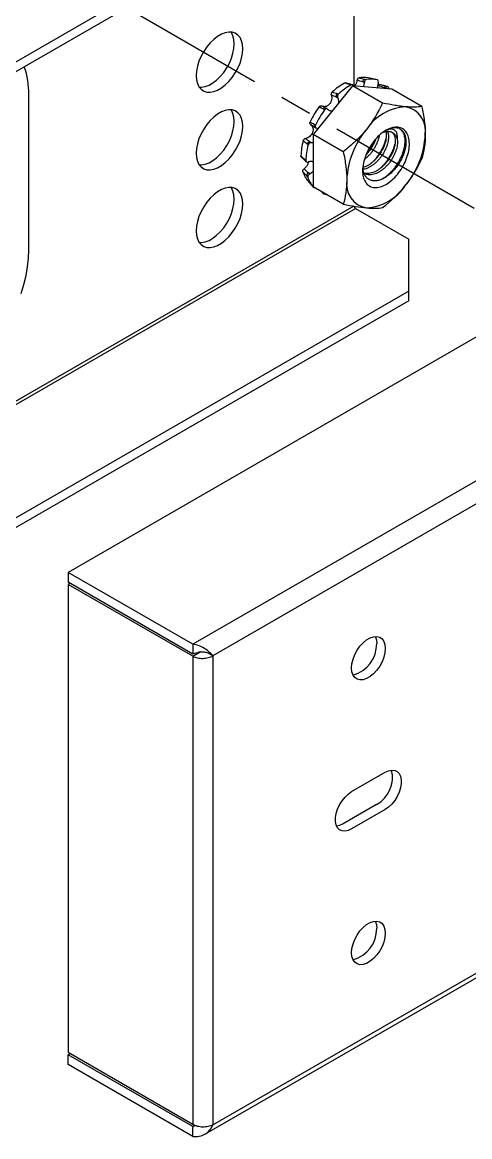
# Model space of a CAD drawing. Header units: inches. Extents: x -4.3 to 17.5, y -13.3 to 0.
# Drawn here: x 6.03 to 7.793, y -8.213 to -3.818 of the extents above; entities that cross this region are included whole.
import ezdxf

# ---------------------------------------------------------------- set-up
doc = ezdxf.new("R2010")
doc.units = ezdxf.units.IN
doc.header["$LTSCALE"] = 0.5
doc.header["$MEASUREMENT"] = 0
doc.linetypes.add('CENTER', pattern=[2, 1.25, -0.25, 0.25, -0.25])
for name, color, linetype in [('Centerline', 210, 'CENTER'), ('Hardware', 242, 'CONTINUOUS'), ('WallMount Bracket', 190, 'CONTINUOUS')]:
    doc.layers.add(name, color=color, linetype=linetype)

msp = doc.modelspace()

# ---------------------------------------------------------------- linework, layer by layer
at = {"layer": 'Centerline', "transparency": 16777216}
msp.add_line((5.53722, -3.238823), (7.983538, -4.651205), dxfattribs=at)
at = {"layer": 'Hardware', "linetype": 'Continuous', "lineweight": 25, "transparency": 16777216}
for p, q in [((7.379035, -4.04225), (7.385148, -4.043577)), ((7.422611, -4.044211), (7.392394, -4.038055)), ((7.330799, -4.068396), (7.17612, -4.260816)), ((7.325472, -4.065256), (7.319742, -4.063789)), ((7.329742, -4.064563), (7.323984, -4.063087)), ((7.449213, -4.136755), (7.330799, -4.068396)), ((7.485479, -4.082227), (7.330799, -4.068396)), ((7.377851, -4.05695), (7.371758, -4.053433)), ((7.377914, -4.054768), (7.371758, -4.053433)), ((7.377851, -4.05695), (7.377914, -4.054768)), ((7.431301, -4.067982), (7.430139, -4.069858)), ((7.432304, -4.057471), (7.431754, -4.059629)), ((7.461994, -4.07897), (7.455901, -4.075453)), ((7.462819, -4.076988), (7.455901, -4.075453)), ((7.461494, -4.080082), (7.461994, -4.07897)), ((7.461994, -4.07897), (7.462819, -4.076988)), ((7.469122, -4.071428), (7.462223, -4.069897)), ((7.603893, -4.150586), (7.485479, -4.082227)), ((7.273846, -4.116992), (7.267753, -4.113474)), ((7.272966, -4.115353), (7.267753, -4.113474)), ((7.270811, -4.099475), (7.275989, -4.101345)), ((7.273846, -4.116992), (7.272966, -4.115353)), ((7.210464, -4.148769), (7.209679, -4.148334)), ((7.221208, -4.163141), (7.216383, -4.160874)), ((7.231284, -4.159312), (7.226429, -4.157027)), ((7.232955, -4.160489), (7.234194, -4.161722)), ((7.168898, -4.223799), (7.165868, -4.221978)), ((7.169134, -4.223941), (7.168898, -4.223799)), ((7.294533, -4.329175), (7.17612, -4.260816)), ((7.17612, -4.260816), (7.17612, -4.467067)), ((7.180584, -4.220771), (7.185005, -4.223714)), ((7.182231, -4.231965), (7.186682, -4.234924)), ((7.189703, -4.23616), (7.188061, -4.235601)), ((7.156045, -4.302025), (7.15181, -4.298578)), ((7.168741, -4.292844), (7.162648, -4.289326)), ((7.162648, -4.289326), (7.166909, -4.292799)), ((7.166909, -4.292799), (7.168741, -4.292844)), ((7.142816, -4.359807), (7.146949, -4.363944)), ((7.144398, -4.364324), (7.148554, -4.368482)), ((7.157564, -4.368938), (7.155631, -4.369582)), ((7.154871, -4.428857), (7.150688, -4.424302)), ((7.163298, -4.415923), (7.157205, -4.412406)), ((7.157205, -4.412406), (7.161417, -4.416993)), ((7.161417, -4.416993), (7.163298, -4.415923)), ((7.171935, -4.463475), (7.176358, -4.468473)), ((7.294533, -4.535426), (7.17612, -4.467067)), ((7.20926, -4.486199), (7.211929, -4.489116)), ((7.211943, -4.48912), (7.216653, -4.494307))]:
    msp.add_line(p, q, dxfattribs=at)
at = {"layer": 'Hardware', "linetype": 'Continuous', "lineweight": 25, "transparency": 16777216, "flags": 128}
msp.add_lwpolyline([(7.463028, -4.457468), (7.468877, -4.453878), (7.474702, -4.449872), (7.48048, -4.445469), (7.486188, -4.440685), (7.491803, -4.43554), (7.497301, -4.430055), (7.502662, -4.424251), (7.507863, -4.418152), (7.512884, -4.411783), (7.517704, -4.405169), (7.522303, -4.398336), (7.526664, -4.391313), (7.530769, -4.384128), (7.534601, -4.376809), (7.538145, -4.369386), (7.541386, -4.361889), (7.544312, -4.354348), (7.546911, -4.346793), (7.549171, -4.339256), (7.551085, -4.331765), (7.552645, -4.324352), (7.553843, -4.317046), (7.554676, -4.309877), (7.55514, -4.302873), (7.555232, -4.296063), (7.554954, -4.289474), (7.554305, -4.283133), (7.553289, -4.277065), (7.55191, -4.271295), (7.550172, -4.265845), (7.548084, -4.260739), (7.545653, -4.255995), (7.542889, -4.251635), (7.539804, -4.247674), (7.53641, -4.244129), (7.53272, -4.241014), (7.52875, -4.238343), (7.524515, -4.236124), (7.520032, -4.234369), (7.51532, -4.233083), (7.510397, -4.232271), (7.505284, -4.231938), (7.5, -4.232084), (7.494568, -4.232708), (7.489009, -4.233809), (7.483344, -4.235382), (7.477599, -4.23742), (7.471794, -4.239916), (7.465954, -4.242858), (7.460103, -4.246236), (7.454263, -4.250036), (7.448458, -4.254243), (7.442712, -4.258838), (7.437048, -4.263805), (7.431489, -4.269123), (7.426056, -4.274771), (7.420773, -4.280725), (7.415659, -4.286962), (7.410737, -4.293457), (7.406024, -4.300184), (7.401542, -4.307115), (7.397307, -4.314223), (7.393336, -4.321479), (7.389647, -4.328854), (7.386252, -4.336317), (7.383167, -4.34384), (7.380404, -4.351392), (7.377973, -4.358942), (7.375884, -4.36646), (7.374147, -4.373915), (7.372767, -4.381278), (7.371751, -4.388519), (7.371103, -4.39561), (7.370824, -4.40252), (7.370917, -4.409223), (7.371381, -4.415691), (7.372214, -4.421899), (7.373412, -4.427821), (7.374971, -4.433434), (7.376885, -4.438714), (7.379146, -4.443642), (7.381745, -4.448196), (7.38467, -4.452359), (7.387912, -4.456114), (7.391455, -4.459445), (7.395287, -4.46234), (7.399392, -4.464786), (7.403753, -4.466774), (7.408353, -4.468296), (7.413173, -4.469345), (7.418193, -4.469918), (7.423395, -4.470011), (7.428755, -4.469626), (7.434254, -4.468763), (7.439869, -4.467425), (7.445576, -4.465619), (7.451355, -4.463351), (7.45718, -4.46063), (7.463028, -4.457468)], dxfattribs=at)
at = {"layer": 'Hardware', "linetype": 'Continuous', "lineweight": 25, "transparency": 16777216}
for centre, radius, start, end in [((7.372661, -4.140767), 0.104591, 79.124599, 99.05659), ((7.382848, -4.05269), 0.011115, 110.065676, 183.831231), ((7.401986, -4.147156), 0.104938, 75.076702, 99.233067), ((7.433935, -4.293038), 0.270727, 119.806436, 132.40124), ((7.4659, -4.309773), 0.281973, 119.869164, 132.338512), ((7.322718, -4.068597), 0.005655, 77.057799, 121.753569), ((7.462825, -4.076956), 0.007085, 94.885201, 167.753066), ((7.396415, -4.136442), 0.098095, 34.039391, 40.697123), ((7.278858, -4.108567), 0.012141, 131.509673, 203.839255), ((7.535639, -4.392916), 0.41381, 144.390888, 153.876701), ((7.571827, -4.413807), 0.431007, 144.43812, 153.829469), ((7.223631, -4.164759), 0.008223, 70.126172, 151.806606), ((7.552741, -4.351696), 0.200433, 93.539091, 146.455532), ((7.522897, -4.246124), 0.09608, 350.678185, 79.523158), ((7.187647, -4.22545), 0.008472, 146.472344, 230.266542), ((7.643043, -4.455462), 0.335039, 140.186593, 177.402047), ((7.497682, -4.304242), 0.069091, 75.870964, 121.989898), ((7.283014, -4.2465), 0.335039, 320.186593, 357.402047), ((7.416287, -4.357058), 0.288824, 165.612727, 177.674477), ((7.447512, -4.376466), 0.300823, 165.672802, 177.614402), ((7.163421, -4.301206), 0.011905, 93.723918, 167.247503), ((7.148605, -4.360316), 0.005811, 174.972557, 223.644537), ((7.239307, -4.375577), 0.108749, 196.882703, 220.066396), ((7.162075, -4.422808), 0.011485, 115.090294, 187.476139), ((7.263173, -4.395751), 0.113249, 196.997426, 219.951672), ((7.403159, -4.455839), 0.09608, 170.678185, 259.523158), ((7.373316, -4.350266), 0.200433, 273.539091, 326.455532), ((7.214421, -4.486957), 0.00329, 185.780093, 221.056334), ((7.243005, -4.406269), 0.092336, 254.375717, 261.191306)]:
    msp.add_arc(centre, radius, start, end, dxfattribs=at)
for points, knots in [([(7.349129, -4.046839), (7.349493, -4.044477), (7.350423, -4.042216), (7.353003, -4.038807), (7.354608, -4.037718), (7.356197, -4.03748)], [0, 0, 0, 0, 0.5, 0.5, 1, 1, 1, 1]), ([(7.299364, -4.058125), (7.300185, -4.057755), (7.301706, -4.057068), (7.303149, -4.057405), (7.303814, -4.057561)], [0, 0, 0, 0, 0.53927114, 1, 1, 1, 1]), ([(7.323987, -4.063084), (7.32381, -4.06304), (7.319619, -4.061987), (7.312816, -4.060155), (7.306431, -4.058253), (7.303831, -4.057479)], [0, 0, 0, 0, 0.02555232, 0.60316166, 1, 1, 1, 1]), ([(7.333716, -4.068657), (7.333633, -4.068358), (7.333279, -4.067096), (7.331912, -4.065553), (7.329813, -4.064383), (7.327533, -4.064311), (7.326099, -4.064968), (7.325472, -4.065256)], [0, 0, 0, 0, 0.07590892, 0.32059055, 0.56527087, 0.80994637, 1, 1, 1, 1]), ([(7.349129, -4.046839), (7.34883, -4.048467), (7.348194, -4.051936), (7.346531, -4.057076), (7.344287, -4.062031), (7.341816, -4.066146), (7.339958, -4.068252), (7.339171, -4.069145)], [0, 0, 0, 0, 0.19265188, 0.41074705, 0.62880381, 0.8427183, 1, 1, 1, 1]), ([(7.374905, -4.07234), (7.375385, -4.070931), (7.376459, -4.067775), (7.377493, -4.062552), (7.377731, -4.058835), (7.377851, -4.05695)], [0, 0, 0, 0, 0.28417827, 0.63691438, 1, 1, 1, 1]), ([(7.385148, -4.043577), (7.383352, -4.043844), (7.381524, -4.045225), (7.378837, -4.049369), (7.37799, -4.05212), (7.377914, -4.054768)], [0, 0, 0, 0, 0.5, 0.5, 1, 1, 1, 1]), ([(7.432304, -4.057471), (7.432973, -4.054852), (7.432999, -4.052067), (7.431786, -4.047727), (7.430547, -4.046189), (7.42901, -4.045757)], [0, 0, 0, 0, 0.5, 0.5, 1, 1, 1, 1]), ([(7.431754, -4.059629), (7.431345, -4.06143), (7.430515, -4.065083), (7.43, -4.070596), (7.429881, -4.074738), (7.430132, -4.076846), (7.430184, -4.077283)], [0, 0, 0, 0, 0.30381417, 0.6163163, 0.92044127, 1, 1, 1, 1]), ([(7.431301, -4.067982), (7.431835, -4.067147), (7.432902, -4.065478), (7.434781, -4.064173), (7.436178, -4.063707), (7.436791, -4.064034), (7.436878, -4.06408)], [0, 0, 0, 0, 0.31594077, 0.63187167, 0.94805589, 1, 1, 1, 1]), ([(7.462221, -4.069894), (7.462008, -4.069848), (7.457045, -4.06876), (7.448644, -4.066839), (7.440341, -4.064828), (7.436903, -4.063995)], [0, 0, 0, 0, 0.02564571, 0.59666668, 1, 1, 1, 1]), ([(7.470788, -4.072478), (7.469727, -4.071248), (7.468239, -4.071038), (7.465278, -4.072706), (7.46382, -4.074581), (7.462819, -4.076988)], [0, 0, 0, 0, 0.5, 0.5, 1, 1, 1, 1]), ([(7.247742, -4.10566), (7.248126, -4.10709), (7.248943, -4.110132), (7.24936, -4.115211), (7.249094, -4.120617), (7.248041, -4.126026), (7.246301, -4.131197), (7.243897, -4.135996), (7.240987, -4.140254), (7.237617, -4.1439), (7.233933, -4.146874), (7.229995, -4.149117), (7.225896, -4.15063), (7.221733, -4.151348), (7.217578, -4.151256), (7.213655, -4.150411), (7.211317, -4.1492), (7.210199, -4.148622)], [0, 0, 0, 0, 0.06319125, 0.13447502, 0.20574622, 0.27566163, 0.34556158, 0.41264087, 0.47971226, 0.54441476, 0.60912055, 0.6733268, 0.73754327, 0.80329251, 0.86905307, 0.9374387, 1, 1, 1, 1]), ([(7.247742, -4.10566), (7.247113, -4.103648), (7.247142, -4.101256), (7.248471, -4.096687), (7.249748, -4.094593), (7.251379, -4.093122)], [0, 0, 0, 0, 0.5, 0.5, 1, 1, 1, 1]), ([(7.275989, -4.101345), (7.274144, -4.103005), (7.272751, -4.105493), (7.271625, -4.110683), (7.271898, -4.113365), (7.272966, -4.115353)], [0, 0, 0, 0, 0.5, 0.5, 1, 1, 1, 1]), ([(7.277235, -4.13503), (7.27732, -4.133816), (7.277527, -4.130853), (7.277035, -4.126273), (7.275905, -4.121352), (7.274539, -4.118459), (7.273846, -4.116992)], [0, 0, 0, 0, 0.18331016, 0.44729949, 0.71965421, 1, 1, 1, 1]), ([(7.199209, -4.151974), (7.200591, -4.150045), (7.202437, -4.148617), (7.206302, -4.147325), (7.208252, -4.147486), (7.209822, -4.148438)], [0, 0, 0, 0, 0.5, 0.5, 1, 1, 1, 1]), ([(7.226431, -4.157023), (7.226284, -4.156955), (7.222772, -4.155341), (7.217379, -4.152659), (7.212335, -4.149822), (7.210464, -4.148769)], [0, 0, 0, 0, 0.02668048, 0.63893979, 1, 1, 1, 1]), ([(7.232955, -4.160489), (7.231452, -4.158992), (7.229304, -4.15843), (7.224956, -4.159413), (7.22277, -4.160959), (7.221208, -4.163141)], [0, 0, 0, 0, 0.5, 0.5, 1, 1, 1, 1]), ([(7.234194, -4.161722), (7.234917, -4.162384), (7.236723, -4.164036), (7.24008, -4.165965), (7.244206, -4.167272), (7.248032, -4.167713), (7.250461, -4.167336), (7.25138, -4.167193)], [0, 0, 0, 0, 0.15660916, 0.39098343, 0.62533388, 0.85811875, 1, 1, 1, 1]), ([(7.540368, -4.151646), (7.533805, -4.151059), (7.526885, -4.150281), (7.512579, -4.148385), (7.505165, -4.147266), (7.482238, -4.143455), (7.46604, -4.140312), (7.449213, -4.136755)], [0, 0, 0, 0, 0.25, 0.25, 0.5, 0.5, 1, 1, 1, 1]), ([(7.603893, -4.150586), (7.608089, -4.169793), (7.611603, -4.188995), (7.616409, -4.226184), (7.617708, -4.244247), (7.617708, -4.261686)], [0, 0, 0, 0, 0.5, 0.5, 1, 1, 1, 1]), ([(7.165868, -4.221978), (7.16432, -4.22099), (7.163289, -4.219293), (7.162648, -4.215189), (7.163051, -4.212855), (7.164101, -4.210714)], [0, 0, 0, 0, 0.5, 0.5, 1, 1, 1, 1]), ([(7.165868, -4.221978), (7.17012, -4.224693), (7.173326, -4.229148), (7.176153, -4.239883), (7.175776, -4.246235), (7.17131, -4.258324), (7.167274, -4.263968), (7.157296, -4.272432), (7.151516, -4.275197), (7.145821, -4.276187)], [0, 0, 0, 0, 0.25, 0.25, 0.5, 0.5, 0.75, 0.75, 1, 1, 1, 1]), ([(7.168937, -4.223739), (7.171126, -4.225008), (7.175614, -4.227612), (7.179979, -4.230513), (7.182215, -4.231999)], [0, 0, 0, 0, 0.4876479, 1, 1, 1, 1]), ([(7.185005, -4.223714), (7.183815, -4.226134), (7.183467, -4.228824), (7.184594, -4.233227), (7.186069, -4.234924), (7.188061, -4.235601)], [0, 0, 0, 0, 0.5, 0.5, 1, 1, 1, 1]), ([(7.194155, -4.23838), (7.194007, -4.238263), (7.192708, -4.237232), (7.191115, -4.236664), (7.189703, -4.23616)], [0, 0, 0, 0, 0.11369547, 1, 1, 1, 1]), ([(7.385689, -4.24094), (7.379125, -4.249105), (7.372205, -4.257119), (7.357899, -4.272614), (7.350486, -4.280131), (7.327558, -4.302078), (7.31136, -4.315904), (7.294533, -4.329175)], [0, 0, 0, 0, 0.25, 0.25, 0.5, 0.5, 1, 1, 1, 1]), ([(7.461994, -4.249282), (7.46204, -4.249409), (7.463046, -4.252136), (7.46381, -4.258605), (7.464167, -4.26852), (7.463087, -4.279394), (7.460661, -4.29088), (7.456858, -4.302875), (7.451774, -4.31502), (7.445567, -4.32696), (7.438401, -4.338496), (7.430293, -4.349469), (7.421277, -4.359729), (7.41154, -4.369027), (7.401361, -4.377092), (7.391032, -4.383684), (7.380938, -4.38881), (7.37439, -4.390858), (7.371219, -4.39185)], [0, 0, 0, 0, 0.00328553, 0.07063883, 0.13696034, 0.20261546, 0.26950353, 0.33711775, 0.40478445, 0.4718268, 0.53762658, 0.60373432, 0.67097062, 0.73868435, 0.80619583, 0.87283755, 0.93840923, 1, 1, 1, 1]), ([(7.514548, -4.237241), (7.516646, -4.238253), (7.520469, -4.240098), (7.525337, -4.24395), (7.52944, -4.248266), (7.533013, -4.253382), (7.535963, -4.259138), (7.538265, -4.265402), (7.539968, -4.272144), (7.541083, -4.279472), (7.541582, -4.287269), (7.541472, -4.295397), (7.540756, -4.303869), (7.53938, -4.312714), (7.537374, -4.321715), (7.5348, -4.330704), (7.531686, -4.339698), (7.527985, -4.348793), (7.523766, -4.357802), (7.519117, -4.366573), (7.514047, -4.375137), (7.508504, -4.38354), (7.50258, -4.391585), (7.496378, -4.399132), (7.489903, -4.406228), (7.483101, -4.412905), (7.476136, -4.418997), (7.469136, -4.424419), (7.462091, -4.429219), (7.45493, -4.433435), (7.447775, -4.436977), (7.440733, -4.439769), (7.433778, -4.441838), (7.426893, -4.443167), (7.420273, -4.443713), (7.414025, -4.443506), (7.408115, -4.442601), (7.402465, -4.440968), (7.397173, -4.438624), (7.392324, -4.435622), (7.387886, -4.431948), (7.383863, -4.427553), (7.380367, -4.422559), (7.37744, -4.417083), (7.37503, -4.411155), (7.373149, -4.404665), (7.37192, -4.398766), (7.371542, -4.394927), (7.371408, -4.393563)], [0, 0, 0, 0, 0.02831479, 0.0516097, 0.07490441, 0.09892242, 0.12294044, 0.14551421, 0.16808798, 0.19131841, 0.21454883, 0.23711066, 0.25967128, 0.28291819, 0.3061651, 0.32822892, 0.35029274, 0.373012, 0.39573126, 0.41756286, 0.43939446, 0.46187221, 0.48434891, 0.50590236, 0.52745581, 0.54966391, 0.57187201, 0.59297519, 0.61407836, 0.63579594, 0.65751266, 0.67855354, 0.69959442, 0.72128948, 0.74298454, 0.76335935, 0.78373416, 0.80470091, 0.82566765, 0.84604577, 0.8664226, 0.88742934, 0.90843608, 0.92822809, 0.94802011, 0.96839613, 0.98877216, 1, 1, 1, 1]), ([(7.468626, -4.248421), (7.469134, -4.249504), (7.470645, -4.252725), (7.472098, -4.259286), (7.472973, -4.267861), (7.472735, -4.277331), (7.471399, -4.28741), (7.468903, -4.298033), (7.465271, -4.309028), (7.460432, -4.32047), (7.454406, -4.332063), (7.447239, -4.343598), (7.439132, -4.354572), (7.430116, -4.364831), (7.420378, -4.374132), (7.410202, -4.382186), (7.399866, -4.38882), (7.389537, -4.393919), (7.380175, -4.397295), (7.374442, -4.398187), (7.372041, -4.39856)], [0, 0, 0, 0, 0.02736546, 0.08136904, 0.13674683, 0.19115237, 0.24575337, 0.30126191, 0.35723332, 0.41319986, 0.47389126, 0.53345783, 0.59330317, 0.65417016, 0.71546936, 0.77658546, 0.8369142, 0.89627426, 0.9565672, 1, 1, 1, 1]), ([(7.485848, -4.251382), (7.487477, -4.252755), (7.490928, -4.255662), (7.494821, -4.262004), (7.497705, -4.269843), (7.499254, -4.278925), (7.499499, -4.288953), (7.498448, -4.299797), (7.496015, -4.311292), (7.492213, -4.323284), (7.487129, -4.33543), (7.480922, -4.34737), (7.473756, -4.358906), (7.465648, -4.369879), (7.456632, -4.380139), (7.446895, -4.389439), (7.436718, -4.397496), (7.426385, -4.404117), (7.416044, -4.409266), (7.405713, -4.412817), (7.395509, -4.414737), (7.385819, -4.414728), (7.379152, -4.413894), (7.376047, -4.412588), (7.375668, -4.412429)], [0, 0, 0, 0, 0.04278683, 0.09063693, 0.13870475, 0.18650733, 0.23357762, 0.28017495, 0.32764734, 0.3756351, 0.42366011, 0.47124199, 0.51794199, 0.56486056, 0.6125801, 0.66063848, 0.70855332, 0.75585087, 0.80238898, 0.84965846, 0.89756038, 0.94562175, 0.99336001, 1, 1, 1, 1]), ([(7.445678, -4.437695), (7.449273, -4.435551), (7.456745, -4.431097), (7.467273, -4.423034), (7.477152, -4.414293), (7.486303, -4.405003), (7.495142, -4.394745), (7.503481, -4.383639), (7.511039, -4.372047), (7.517852, -4.360049), (7.523862, -4.347698), (7.528946, -4.335189), (7.532998, -4.32276), (7.535947, -4.310645), (7.537771, -4.299051), (7.538481, -4.288035), (7.538142, -4.277672), (7.536723, -4.268034), (7.534228, -4.259287), (7.530656, -4.251658), (7.526508, -4.24554), (7.523155, -4.242584), (7.521679, -4.241282)], [0, 0, 0, 0, 0.05205735, 0.10817956, 0.15527339, 0.20236368, 0.25316435, 0.30334438, 0.3527983, 0.40284721, 0.45356679, 0.50464479, 0.55575529, 0.60657115, 0.65677646, 0.7062365, 0.75625823, 0.80696058, 0.85803191, 0.90914659, 0.95997729, 1, 1, 1, 1]), ([(7.450604, -4.252666), (7.451279, -4.25238), (7.453911, -4.251261), (7.458418, -4.249944), (7.464015, -4.248755), (7.469383, -4.248251), (7.474549, -4.248357), (7.479517, -4.249108), (7.484201, -4.250498), (7.488526, -4.252495), (7.492515, -4.255083), (7.496166, -4.258289), (7.499299, -4.261937), (7.501919, -4.265889), (7.504081, -4.270084), (7.505924, -4.274672), (7.50684, -4.278055), (7.507298, -4.279747)], [0, 0, 0, 0, 0.02507858, 0.0978305, 0.17058243, 0.24128042, 0.31197842, 0.38473034, 0.45748226, 0.52818026, 0.59887825, 0.67163018, 0.7443821, 0.80756127, 0.87074043, 0.93537021, 1, 1, 1, 1]), ([(7.507298, -4.279747), (7.50753, -4.277774), (7.507993, -4.273829), (7.508047, -4.268297), (7.507611, -4.263099), (7.506641, -4.258358), (7.505174, -4.254141), (7.503224, -4.250427), (7.500772, -4.247225), (7.497896, -4.244536), (7.49468, -4.242402), (7.491088, -4.240833), (7.487149, -4.239869), (7.482781, -4.239519), (7.478015, -4.239858), (7.472821, -4.240917), (7.467314, -4.242811), (7.463342, -4.24446), (7.461202, -4.245673), (7.461033, -4.245768)], [0, 0, 0, 0, 0.05858799, 0.11717599, 0.17746584, 0.23775572, 0.29634919, 0.35494267, 0.41514988, 0.47536833, 0.53644362, 0.59751891, 0.66005989, 0.72260088, 0.78951079, 0.85642072, 0.92527381, 0.99412691, 1, 1, 1, 1]), ([(7.617708, -4.261686), (7.617708, -4.279137), (7.616373, -4.296046), (7.611532, -4.327678), (7.608062, -4.342565), (7.603893, -4.356836)], [0, 0, 0, 0, 0.5, 0.5, 1, 1, 1, 1]), ([(7.136521, -4.285293), (7.137064, -4.283126), (7.138311, -4.280997), (7.141698, -4.277674), (7.143776, -4.276543), (7.145821, -4.276187)], [0, 0, 0, 0, 0.5, 0.5, 1, 1, 1, 1]), ([(7.166909, -4.292799), (7.164686, -4.292744), (7.162224, -4.29373), (7.158201, -4.297151), (7.156656, -4.299575), (7.156045, -4.302025)], [0, 0, 0, 0, 0.5, 0.5, 1, 1, 1, 1]), ([(7.168741, -4.292844), (7.170275, -4.292831), (7.172697, -4.292811), (7.175201, -4.292133), (7.17612, -4.291884)], [0, 0, 0, 0, 0.6332516, 1, 1, 1, 1]), ([(7.507298, -4.279747), (7.507657, -4.282594), (7.508368, -4.288239), (7.50808, -4.29775), (7.506757, -4.307817), (7.504258, -4.318444), (7.500627, -4.329438), (7.495787, -4.34088), (7.489761, -4.352473), (7.482595, -4.364008), (7.474487, -4.374982), (7.465471, -4.385241), (7.455733, -4.394541), (7.445556, -4.402599), (7.435223, -4.40922), (7.424884, -4.414367), (7.414547, -4.417929), (7.404366, -4.419805), (7.394589, -4.419959), (7.38562, -4.418195), (7.379593, -4.416149), (7.376886, -4.414249), (7.376552, -4.414014)], [0, 0, 0, 0, 0.04914534, 0.09742785, 0.14588383, 0.1951452, 0.24481736, 0.29448518, 0.34834612, 0.40120881, 0.45431891, 0.50833567, 0.562736, 0.61697384, 0.67051293, 0.72319236, 0.77669968, 0.83092289, 0.8853266, 0.93936456, 0.9925124, 1, 1, 1, 1]), ([(7.436157, -4.264818), (7.436066, -4.265548), (7.435552, -4.269657), (7.433488, -4.27765), (7.429932, -4.288611), (7.425072, -4.300062), (7.419052, -4.311652), (7.411883, -4.323186), (7.403779, -4.33417), (7.394752, -4.344389), (7.38612, -4.352801), (7.380403, -4.357175), (7.378112, -4.358927)], [0, 0, 0, 0, 0.022957651, 0.129156676, 0.23624126, 0.343316514, 0.459431407, 0.573394243, 0.687890437, 0.804341261, 0.921618974, 1, 1, 1, 1]), ([(7.422359, -4.279113), (7.422014, -4.280235), (7.420443, -4.285352), (7.416357, -4.294623), (7.410225, -4.306542), (7.40305, -4.318104), (7.394903, -4.328992), (7.388661, -4.336458), (7.385018, -4.339907), (7.384607, -4.340295)], [0, 0, 0, 0, 0.05260203, 0.23984121, 0.42535274, 0.60742603, 0.79035144, 0.97639967, 1, 1, 1, 1]), ([(7.38627, -4.336528), (7.387188, -4.335478), (7.391117, -4.330983), (7.397385, -4.322375), (7.404992, -4.310825), (7.411739, -4.298816), (7.416499, -4.28938), (7.418646, -4.28399), (7.419143, -4.282742)], [0, 0, 0, 0, 0.06622398, 0.28347176, 0.49757593, 0.71425602, 0.93383972, 1, 1, 1, 1]), ([(7.408555, -4.371126), (7.410817, -4.368885), (7.416309, -4.363445), (7.424423, -4.353907), (7.432773, -4.342823), (7.440329, -4.331225), (7.447138, -4.31923), (7.453165, -4.306874), (7.458184, -4.294383), (7.461468, -4.284825), (7.462697, -4.279597), (7.462974, -4.278421)], [0, 0, 0, 0, 0.08812134, 0.21392636, 0.33819441, 0.46066428, 0.5846076, 0.71021183, 0.83670363, 0.96327593, 1, 1, 1, 1]), ([(7.44391, -4.391537), (7.446172, -4.389296), (7.451664, -4.383855), (7.459778, -4.374317), (7.468128, -4.363233), (7.475684, -4.351635), (7.482494, -4.33964), (7.48852, -4.327284), (7.49354, -4.314793), (7.496824, -4.305236), (7.498053, -4.300007), (7.498329, -4.298832)], [0, 0, 0, 0, 0.08812134, 0.21392636, 0.33819441, 0.46066428, 0.5846076, 0.71021183, 0.83670363, 0.96327593, 1, 1, 1, 1]), ([(7.129518, -4.34995), (7.12907, -4.349489), (7.128064, -4.348453), (7.12769, -4.346674), (7.127699, -4.345545), (7.1277, -4.345339)], [0, 0, 0, 0, 0.39649533, 0.89011022, 1, 1, 1, 1]), ([(7.129462, -4.350002), (7.131924, -4.352282), (7.1369, -4.356892), (7.141881, -4.361836), (7.144399, -4.364334)], [0, 0, 0, 0, 0.49463929, 1, 1, 1, 1]), ([(7.294533, -4.329175), (7.298729, -4.348382), (7.302244, -4.367585), (7.30705, -4.404773), (7.308349, -4.422837), (7.308349, -4.440276)], [0, 0, 0, 0, 0.5, 0.5, 1, 1, 1, 1]), ([(7.156946, -4.369143), (7.156886, -4.37012), (7.15674, -4.372457), (7.155635, -4.376333), (7.153823, -4.38063), (7.151313, -4.384869), (7.148189, -4.388989), (7.144511, -4.392842), (7.141735, -4.395188), (7.140286, -4.39628), (7.140262, -4.396298)], [0, 0, 0, 0, 0.10377281, 0.24840584, 0.39306188, 0.54117083, 0.68930527, 0.84335307, 0.99741783, 1, 1, 1, 1]), ([(7.146949, -4.363944), (7.14687, -4.366201), (7.147775, -4.368108), (7.150987, -4.370194), (7.153285, -4.370364), (7.155631, -4.369582)], [0, 0, 0, 0, 0.5, 0.5, 1, 1, 1, 1]), ([(7.17612, -4.369219), (7.175836, -4.369057), (7.174464, -4.368272), (7.171463, -4.367557), (7.167199, -4.367145), (7.162495, -4.367526), (7.159223, -4.368463), (7.157564, -4.368938)], [0, 0, 0, 0, 0.05867873, 0.28395831, 0.51541382, 0.75420378, 1, 1, 1, 1]), ([(7.540368, -4.461022), (7.546932, -4.452857), (7.553198, -4.444467), (7.564977, -4.427512), (7.570519, -4.418914), (7.586226, -4.392799), (7.595479, -4.374964), (7.603893, -4.356836)], [0, 0, 0, 0, 0.25, 0.25, 0.5, 0.5, 1, 1, 1, 1]), ([(7.135245, -4.407159), (7.134741, -4.405582), (7.134973, -4.403598), (7.136798, -4.399636), (7.138359, -4.397729), (7.140262, -4.396298)], [0, 0, 0, 0, 0.5, 0.5, 1, 1, 1, 1]), ([(7.161417, -4.416993), (7.159134, -4.418292), (7.157112, -4.420343), (7.154689, -4.424744), (7.154299, -4.427077), (7.154871, -4.428857)], [0, 0, 0, 0, 0.5, 0.5, 1, 1, 1, 1]), ([(7.163298, -4.415923), (7.164836, -4.414983), (7.167957, -4.413077), (7.17221, -4.409464), (7.174985, -4.40684), (7.176101, -4.405376), (7.17612, -4.405351)], [0, 0, 0, 0, 0.328032559, 0.665410237, 0.994376731, 1, 1, 1, 1]), ([(7.176358, -4.468473), (7.176886, -4.468894), (7.17794, -4.469735), (7.179637, -4.470059), (7.180678, -4.469798), (7.180798, -4.469767)], [0, 0, 0, 0, 0.46947881, 0.93895845, 1, 1, 1, 1]), ([(7.308349, -4.440276), (7.308349, -4.457727), (7.307013, -4.474636), (7.302173, -4.506267), (7.298703, -4.521155), (7.294533, -4.535426)], [0, 0, 0, 0, 0.5, 0.5, 1, 1, 1, 1]), ([(7.216164, -4.490184), (7.216087, -4.490386), (7.215681, -4.491442), (7.215853, -4.493038), (7.216631, -4.494569), (7.217678, -4.495003), (7.218136, -4.495193)], [0, 0, 0, 0, 0.07838373, 0.41029163, 0.74219299, 1, 1, 1, 1]), ([(7.385689, -4.550316), (7.392252, -4.550903), (7.398519, -4.551304), (7.410297, -4.551741), (7.415839, -4.55178), (7.431547, -4.551423), (7.440799, -4.550556), (7.449213, -4.549256)], [0, 0, 0, 0, 0.25, 0.25, 0.5, 0.5, 1, 1, 1, 1])]:
    msp.add_open_spline(points, degree=3, knots=knots, dxfattribs=at)
for points in [[(7.356197, -4.03748), (7.363979, -4.039043), (7.37159, -4.040634), (7.379035, -4.04225)], [(7.319742, -4.063789), (7.312765, -4.062003), (7.30597, -4.060116), (7.299364, -4.058125)], [(7.371758, -4.053433), (7.364342, -4.051216), (7.3568, -4.049017), (7.349129, -4.046839)], [(7.455901, -4.075453), (7.447775, -4.07305), (7.439576, -4.07056), (7.431301, -4.067982)], [(7.267753, -4.113474), (7.261213, -4.110751), (7.254544, -4.108144), (7.247742, -4.10566)], [(7.251379, -4.093122), (7.258031, -4.095079), (7.264507, -4.097199), (7.270811, -4.099475)], [(7.216383, -4.160874), (7.210508, -4.158114), (7.204781, -4.155149), (7.199209, -4.151974)], [(7.449213, -4.136755), (7.432344, -4.173101), (7.412041, -4.208158), (7.385689, -4.24094)], [(7.603893, -4.150586), (7.587024, -4.153192), (7.566721, -4.154002), (7.540368, -4.151646)], [(7.164101, -4.210714), (7.169707, -4.213832), (7.175201, -4.217187), (7.180584, -4.220771)], [(7.15181, -4.298578), (7.146654, -4.294381), (7.141556, -4.289955), (7.136521, -4.285293)], [(7.145821, -4.276187), (7.151384, -4.280742), (7.156994, -4.28512), (7.162648, -4.289326)], [(7.1277, -4.345339), (7.132744, -4.349943), (7.137784, -4.354768), (7.142816, -4.359807)], [(7.150688, -4.424302), (7.145593, -4.418755), (7.140445, -4.413042), (7.135245, -4.407159)], [(7.140262, -4.396298), (7.145949, -4.401794), (7.151597, -4.407162), (7.157205, -4.412406)], [(7.156082, -4.445576), (7.161262, -4.451422), (7.166547, -4.45739), (7.171935, -4.463475)], [(7.449213, -4.549256), (7.482951, -4.522648), (7.514015, -4.493804), (7.540368, -4.461022)], [(7.294533, -4.535426), (7.328271, -4.542557), (7.359336, -4.54796), (7.385689, -4.550316)]]:
    msp.add_open_spline(points, degree=3, dxfattribs=at)
at = {"layer": 'WallMount Bracket', "linetype": 'Continuous', "lineweight": 25, "transparency": 16777216}
for p, q in [((4.725008, -4.71212), (7.553435, -3.079707)), ((4.725008, -4.751156), (7.553435, -3.118742)), ((7.337202, -4.068969), (7.337202, -3.24354)), ((9.813994, -3.908082), (6.210861, -5.987613)), ((6.055571, -4.715507), (6.055571, -4.103026)), ((10.304868, -4.191388), (6.701734, -6.270919)), ((10.304868, -4.282501), (6.780647, -6.316487)), ((5.44675, -5.646861), (7.342859, -4.55253)), ((7.335915, -4.543475), (5.459037, -5.626706)), ((7.342859, -4.55253), (7.553435, -4.674063)), ((7.553435, -4.878115), (7.553435, -4.674063)), ((7.553435, -4.878115), (4.725008, -6.510528)), ((7.553435, -4.917151), (4.725008, -6.549564)), ((7.553435, -4.917151), (7.553435, -4.878115)), ((6.701734, -6.270919), (6.210861, -5.987613)), ((6.210861, -5.987613), (6.210861, -6.026649)), ((6.701734, -6.309954), (6.210861, -6.026649)), ((6.217936, -6.030732), (6.210861, -6.034815)), ((6.210861, -6.034815), (6.210861, -7.881446)), ((6.701734, -6.318121), (6.210861, -6.034815)), ((6.749349, -8.203331), (10.313034, -6.146567)), ((6.780647, -8.166385), (10.304868, -6.132398)), ((6.701734, -6.270919), (6.701734, -6.309954)), ((6.701734, -6.318121), (6.730425, -6.301562)), ((6.701734, -6.318121), (6.701734, -8.164751)), ((6.780647, -6.316487), (6.766358, -6.30824)), ((6.780647, -6.316487), (6.780647, -8.166385)), ((7.327418, -6.852372), (7.46, -6.775853)), ((7.426201, -6.903341), (7.293618, -6.979861)), ((7.46, -6.922848), (7.327418, -6.999368)), ((6.701734, -8.164751), (6.210861, -7.881446)), ((6.210861, -7.889612), (6.217936, -7.885529)), ((6.701734, -8.172918), (6.210861, -7.889612)), ((6.210861, -7.928648), (6.210861, -7.889612)), ((6.701734, -8.211953), (6.210861, -7.928648)), ((6.710022, -8.168134), (6.701734, -8.172918)), ((6.701734, -8.172918), (6.711106, -8.168577)), ((6.701734, -8.211953), (6.701734, -8.172918))]:
    msp.add_line(p, q, dxfattribs=at)
at = {"layer": 'WallMount Bracket', "linetype": 'Continuous', "lineweight": 25, "transparency": 16777216, "flags": 128}
for points in [[(6.714948, -4.02871), (6.716202, -4.04546), (6.719929, -4.060307), (6.726027, -4.072844), (6.734331, -4.08273), (6.744614, -4.089696), (6.756594, -4.093551), (6.769946, -4.09419), (6.784306, -4.091595), (6.799281, -4.085839), (6.814463, -4.077076), (6.829438, -4.065548), (6.843797, -4.051567), (6.857149, -4.035516), (6.86913, -4.017831), (6.879413, -3.998997), (6.887716, -3.979526), (6.893815, -3.959949), (6.897542, -3.940801), (6.898796, -3.922603), (6.897542, -3.905853), (6.893815, -3.891007), (6.887716, -3.878469), (6.879413, -3.868583), (6.86913, -3.861618), (6.857149, -3.857763), (6.843797, -3.857124), (6.829438, -3.859718), (6.814463, -3.865475), (6.799281, -3.874237), (6.784306, -3.885766), (6.769946, -3.899746), (6.756594, -3.915798), (6.744614, -3.933482), (6.734331, -3.952316), (6.726027, -3.971788), (6.719929, -3.991364), (6.716202, -4.010513), (6.714948, -4.02871)], [(6.727223, -4.074626), (6.736147, -4.074682), (6.750506, -4.072088), (6.765481, -4.066331), (6.780663, -4.057569), (6.795638, -4.04604), (6.809998, -4.03206), (6.82335, -4.016008), (6.835331, -3.998324), (6.845613, -3.97949), (6.853917, -3.960018), (6.860015, -3.940442), (6.863742, -3.921293), (6.864996, -3.903096), (6.863742, -3.886346), (6.860015, -3.871499), (6.853917, -3.858962), (6.852721, -3.85718)], [(6.714948, -4.334951), (6.716202, -4.351701), (6.719929, -4.366547), (6.726027, -4.379084), (6.734331, -4.388971), (6.744614, -4.395936), (6.756594, -4.399791), (6.769946, -4.40043), (6.784306, -4.397836), (6.799281, -4.392079), (6.814463, -4.383317), (6.829438, -4.371788), (6.843797, -4.357807), (6.857149, -4.341756), (6.86913, -4.324072), (6.879413, -4.305238), (6.887716, -4.285766), (6.893815, -4.26619), (6.897542, -4.247041), (6.898796, -4.228844), (6.897542, -4.212093), (6.893815, -4.197247), (6.887716, -4.18471), (6.879413, -4.174824), (6.86913, -4.167858), (6.857149, -4.164003), (6.843797, -4.163364), (6.829438, -4.165959), (6.814463, -4.171715), (6.799281, -4.180478), (6.784306, -4.192006), (6.769946, -4.205987), (6.756594, -4.222038), (6.744614, -4.239722), (6.734331, -4.258557), (6.726027, -4.278028), (6.719929, -4.297605), (6.716202, -4.316753), (6.714948, -4.334951)], [(6.727223, -4.380867), (6.736147, -4.380923), (6.750506, -4.378329), (6.765481, -4.372572), (6.780663, -4.36381), (6.795638, -4.352281), (6.809998, -4.3383), (6.82335, -4.322249), (6.835331, -4.304565), (6.845613, -4.28573), (6.853917, -4.266259), (6.860015, -4.246682), (6.863742, -4.227534), (6.864996, -4.209336), (6.863742, -4.192586), (6.860015, -4.17774), (6.853917, -4.165203), (6.852721, -4.16342)], [(6.714948, -4.641191), (6.716202, -4.657942), (6.719929, -4.672788), (6.726027, -4.685325), (6.734331, -4.695211), (6.744614, -4.702177), (6.756594, -4.706032), (6.769946, -4.706671), (6.784306, -4.704076), (6.799281, -4.69832), (6.814463, -4.689557), (6.829438, -4.678029), (6.843797, -4.664048), (6.857149, -4.647997), (6.86913, -4.630313), (6.879413, -4.611478), (6.887716, -4.592007), (6.893815, -4.57243), (6.897542, -4.553282), (6.898796, -4.535084), (6.897542, -4.518334), (6.893815, -4.503488), (6.887716, -4.49095), (6.879413, -4.481064), (6.86913, -4.474099), (6.857149, -4.470244), (6.843797, -4.469605), (6.829438, -4.472199), (6.814463, -4.477956), (6.799281, -4.486718), (6.784306, -4.498247), (6.769946, -4.512227), (6.756594, -4.528279), (6.744614, -4.545963), (6.734331, -4.564797), (6.726027, -4.584269), (6.719929, -4.603845), (6.716202, -4.622994), (6.714948, -4.641191)], [(6.727223, -4.687107), (6.736147, -4.687163), (6.750506, -4.684569), (6.765481, -4.678812), (6.780663, -4.67005), (6.795638, -4.658521), (6.809998, -4.644541), (6.82335, -4.628489), (6.835331, -4.610805), (6.845613, -4.591971), (6.853917, -4.5725), (6.860015, -4.552923), (6.863742, -4.533775), (6.864996, -4.515577), (6.863742, -4.498827), (6.860015, -4.48398), (6.853917, -4.471443), (6.852721, -4.469661)], [(6.024935, -4.888207), (6.035845, -4.852431), (6.044422, -4.816991), (6.050599, -4.782171), (6.054326, -4.748252), (6.055571, -4.715507)], [(7.327241, -6.364531), (7.328693, -6.347733), (7.332987, -6.329992), (7.339935, -6.312084), (7.349233, -6.294791), (7.360475, -6.27887), (7.373169, -6.265017), (7.386761, -6.253835), (7.400657, -6.245816), (7.414249, -6.241308), (7.426943, -6.240509), (7.438185, -6.243453), (7.447483, -6.250013), (7.454431, -6.259901), (7.458725, -6.272686), (7.460177, -6.287808), (7.458725, -6.304606), (7.454431, -6.322347), (7.447483, -6.340255), (7.438185, -6.357547), (7.426943, -6.373468), (7.414249, -6.387322), (7.400657, -6.398503), (7.386761, -6.406523), (7.373169, -6.411031), (7.360475, -6.41183), (7.349233, -6.408885), (7.339935, -6.402326), (7.332987, -6.392437), (7.328693, -6.379653), (7.327241, -6.364531)], [(7.420656, -6.240444), (7.424925, -6.253178), (7.426377, -6.2683)], [(7.46, -6.775853), (7.473232, -6.769823), (7.485885, -6.767268), (7.497407, -6.768301), (7.507294, -6.772876), (7.515114, -6.780793), (7.520525, -6.791707), (7.523291, -6.80514), (7.523291, -6.820505), (7.520525, -6.837131), (7.515114, -6.854291), (7.507294, -6.871235), (7.497407, -6.887223), (7.485885, -6.901555), (7.473232, -6.913606), (7.46, -6.922848)], [(7.327418, -6.999368), (7.314186, -7.005398), (7.301533, -7.007953), (7.290011, -7.00692), (7.280124, -7.002345), (7.272304, -6.994427), (7.266893, -6.983514), (7.264127, -6.970081), (7.264127, -6.954716), (7.266893, -6.93809), (7.272304, -6.92093), (7.280124, -6.903986), (7.290011, -6.887998), (7.301533, -6.873666), (7.314186, -6.861615), (7.327418, -6.852372)], [(7.293618, -6.979861), (7.280387, -6.985891), (7.268821, -6.988363)], [(7.327241, -7.487413), (7.328693, -7.470615), (7.332987, -7.452874), (7.339935, -7.434966), (7.349233, -7.417673), (7.360475, -7.401753), (7.373169, -7.387899), (7.386761, -7.376718), (7.400657, -7.368698), (7.414249, -7.36419), (7.426943, -7.363391), (7.438185, -7.366336), (7.447483, -7.372895), (7.454431, -7.382783), (7.458725, -7.395568), (7.460177, -7.41069), (7.458725, -7.427488), (7.454431, -7.445229), (7.447483, -7.463137), (7.438185, -7.48043), (7.426943, -7.49635), (7.414249, -7.510204), (7.400657, -7.521385), (7.386761, -7.529405), (7.373169, -7.533913), (7.360475, -7.534712), (7.349233, -7.531767), (7.339935, -7.525208), (7.332987, -7.51532), (7.328693, -7.502535), (7.327241, -7.487413)], [(7.420656, -7.363326), (7.424925, -7.376061), (7.426377, -7.391182)]]:
    msp.add_lwpolyline(points, dxfattribs=at)
at = {"layer": 'WallMount Bracket', "linetype": 'Continuous', "lineweight": 25, "transparency": 16777216}
for centre, radius, start, end in [((5.744087, -4.097791), 0.311528, 359.037215, 19.546323), ((7.349482, -4.542174), 0.012293, 187.193406, 237.397707), ((7.299858, -6.27026), 0.126535, 285.166654, 0.887197), ((7.366722, -6.797093), 0.121763, 299.240392, 14.138434), ((7.299858, -7.393142), 0.126535, 285.166654, 0.887197)]:
    msp.add_arc(centre, radius, start, end, dxfattribs=at)
for points, knots in [([(6.780647, -6.316487), (6.777329, -6.312382), (6.773057, -6.307772), (6.762458, -6.298205), (6.756334, -6.293428), (6.742351, -6.28451), (6.734813, -6.280569), (6.71856, -6.274241), (6.710265, -6.272012), (6.701734, -6.270919)], [0, 0, 0, 0, 0.25, 0.25, 0.5, 0.5, 0.75, 0.75, 1, 1, 1, 1]), ([(6.73076, -6.301351), (6.729014, -6.30182), (6.720216, -6.30418), (6.709957, -6.307385), (6.701734, -6.309954)], [0, 0, 0, 0, 0.19854117, 1, 1, 1, 1]), ([(6.701734, -6.318121), (6.7069, -6.320966), (6.713089, -6.323216), (6.726585, -6.326171), (6.733887, -6.326873), (6.748495, -6.3266), (6.755796, -6.325626), (6.769293, -6.322127), (6.775482, -6.319605), (6.780647, -6.316487)], [0, 0, 0, 0, 0.25, 0.25, 0.5, 0.5, 0.75, 0.75, 1, 1, 1, 1]), ([(6.730075, -6.301602), (6.733438, -6.301018), (6.738701, -6.300105), (6.746879, -6.30089), (6.756006, -6.302962), (6.762381, -6.306213), (6.766358, -6.30824)], [0, 0, 0, 0, 0.2759446, 0.43178178, 0.64549573, 1, 1, 1, 1]), ([(6.780647, -8.166385), (6.775483, -8.169229), (6.769293, -8.17148), (6.755796, -8.174435), (6.748495, -8.175137), (6.733887, -8.174864), (6.726585, -8.17389), (6.713089, -8.170391), (6.706899, -8.167868), (6.701734, -8.164751)], [0, 0, 0, 0, 0.25, 0.25, 0.5, 0.5, 0.75, 0.75, 1, 1, 1, 1]), ([(6.701734, -8.211953), (6.710188, -8.213037), (6.718638, -8.212932), (6.734758, -8.21008), (6.742422, -8.20733), (6.756303, -8.199315), (6.762515, -8.19405), (6.773044, -8.181515), (6.777359, -8.174248), (6.780647, -8.166385)], [0, 0, 0, 0, 0.25, 0.25, 0.5, 0.5, 0.75, 0.75, 1, 1, 1, 1])]:
    msp.add_open_spline(points, degree=3, knots=knots, dxfattribs=at)

doc.saveas('drawing.dxf')
